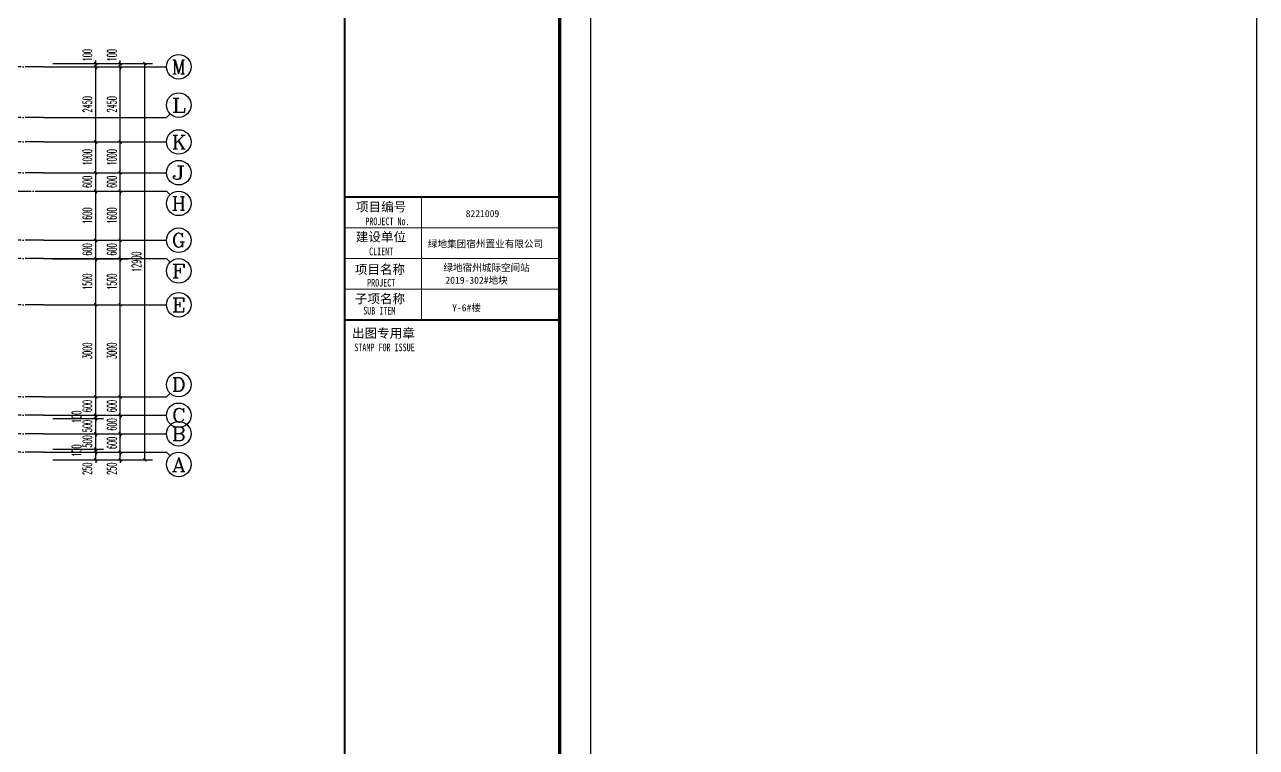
# Model space of a CAD drawing. Extents: x 27938 to 1507990, y 110129 to 923079.
# Drawn here: x 879302 to 919389, y 274597 to 298131 of the extents above; entities that cross this region are included whole.
import ezdxf
from ezdxf.enums import TextEntityAlignment as Align

# ---------------------------------------------------------------- set-up
doc = ezdxf.new("R2010")
doc.units = 0
doc.header["$LTSCALE"] = 1000
doc.header["$MEASUREMENT"] = 0
doc.linetypes.add('DOTE', pattern=[2.42, 2, -0.2, 0.02, -0.2])
for name, color, linetype in [('----建筑底图', 8, 'Continuous'), ('AXIS', 3, 'Continuous'), ('AXIS_TEXT', 7, 'Continuous'), ('DOTE', 1, 'Continuous'), ('图框', 140, 'Continuous'), ('图签文字', 147, 'Continuous')]:
    doc.layers.add(name, color=color, linetype=linetype)
doc.layers.add('yichutu', color=7, linetype='Continuous', true_color=0xffffff, plot=False)
doc.layers.add('图签', color=147, linetype='Continuous', lineweight=18)
doc.styles.add('_TCH_AXIS', font='COMPLEX', dxfattribs={"bigfont": 'GBCBIG'})
doc.styles.add('_TCH_DIM_T3', font='SIMPLEX.shx', dxfattribs={"width": 0.494118, "bigfont": 'GBCBIG.shx'})
doc.styles.add('COMPLEX', font='COMPLEX')
doc.styles.add('宋体', font='', dxfattribs={"height": 50})
doc.styles.add('建筑图签-1', font='simhei.ttf', dxfattribs={"width": 0.7})
doc.styles.get('宋体').set_extended_font_data('SimSun')
doc.dimstyles.new('_TCH_ARCH&&100', dxfattribs={"dimtxt": 297.5, "dimasz": 100, "dimexe": 250, "dimexo": 300, "dimgap": 126.25, "dimtad": 1, "dimdec": 0, "dimzin": 0, "dimdsep": 46, "dimtxsty": '_TCH_DIM_T3', "dimblk": 'ARCHTICK', "dimcen": 0.09, "dimclrt": 4, "dimazin": 2, "dimtfac": 1, "dimtdec": 0, "dimtix": 1, "dimtmove": 2, "dimatfit": 3, "dimfxl": 100, "dimtolj": 1, "dimtzin": 0, "dimarcsym": 0})

# ---------------------------------------------------------------- blocks, each defined once
blk = doc.blocks.new('TK')
at = {"layer": '图框'}
blk.add_lwpolyline([(465375, 548714), (549475, 548714), (549475, 489314), (465375, 489314)], close=True, dxfattribs=at)
blk.add_lwpolyline([(465375, 548714), (549475, 548714), (549475, 489314), (465375, 489314)], close=True, dxfattribs=at)
at = {"layer": '图框', "const_width": 100}
blk.add_lwpolyline([(548475, 490314), (548475, 547714), (467875, 547714), (467875, 490314)], close=True, dxfattribs=at)
at = {"layer": '图框'}
for points, const_width in [([(541480, 490314), (541480, 547714)], 70), ([(541480, 525414), (548480, 525414)], 70), ([(541480, 525414), (548480, 525414)], 70), ([(543980, 521414), (543980, 525414)], 35), ([(541480, 524414), (548480, 524414)], 35), ([(541480, 523414), (548480, 523414)], 35), ([(541480, 522414), (548480, 522414)], 35), ([(548480, 521414), (541480, 521414)], 70)]:
    blk.add_lwpolyline(points, dxfattribs=dict(at, const_width=const_width))
at = {"layer": '图框', "style": '建筑图签-1', "width": 0.7}
for s, p in [('PROJECT No.', (542150, 524499, -1799)), ('CLIENT', (542274, 523520)), ('PROJECT', (542209, 522500)), ('SUB ITEM', (542082, 521589)), ('STAMP FOR ISSUE', (541793, 520395))]:
    blk.add_text(s, height=250, dxfattribs=at).set_placement(p)
at = {"layer": '图签', "color": 2, "style": '宋体'}
for s, height, p in [('8221009', 229.3, (545417, 524761)), ('绿地集团宿州置业有限公司', 229.34, (544185, 523776)), ('绿地宿州城际空间站', 229.3, (544690, 523001)), ('2019-302#地块', 229.34, (544757, 522592)), ('Y-6#楼', 229.3, (544977, 521695))]:
    blk.add_text(s, height=height, dxfattribs=at).set_placement(p)
at = {"layer": '图签文字', "color": 7, "style": '建筑图签-1'}
for s, p in [('项目编号', (541848, 524946)), ('建设单位', (541840, 523969)), ('项目名称', (541807, 522911)), ('子项名称', (541807, 521954)), ('出图专用章', (541716, 520832))]:
    blk.add_text(s, height=300, dxfattribs=at).set_placement(p)
blk = doc.blocks.new('yct-841-594-84100-59399.9999999999-100-1000.0')
at = {"layer": 'yichutu', "color": 7, "true_color": 0xffffff}
blk.add_lwpolyline([(0, 0), (0, 59400), (84100, 59400), (84100, 0)], close=True, dxfattribs=at)
blk = doc.blocks.new('_ArchTick')
at = {"color": 0, "linetype": 'ByBlock', "const_width": 0.4}
blk.add_lwpolyline([(-0.5, -0.5), (0.5, 0.5)], dxfattribs=at)
blk = doc.blocks.new('*D1246')
at = {"layer": 'AXIS', "color": 0, "lineweight": -2}
for p, q in [((66602, -16550), (69852, -16550)), ((69602, -29450), (69602, -16550)), ((66602, -29450), (69852, -29450))]:
    blk.add_line(p, q, dxfattribs=at)
at = {"layer": 'Defpoints', "color": 0}
for p in [(66302, -16550), (69602, -16550), (66302, -29450)]:
    blk.add_point(p, dxfattribs=at)
at = {"layer": 'AXIS', "color": 0, "lineweight": -2, "xscale": 100, "yscale": 100, "zscale": 100}
for p, rotation in [((69602, -16550), 90), ((69602, -29450), 270)]:
    blk.add_blockref('_ArchTick', p, dxfattribs=dict(at, rotation=rotation))
at = {"layer": 'AXIS', "color": 4, "insert": (69327, -23000), "char_height": 297.5, "attachment_point": 5, "rotation": 90, "style": '_TCH_DIM_T3'}
blk.add_mtext('\\A1;12900', dxfattribs=at)
blk = doc.blocks.new('*D1247')
at = {"layer": 'AXIS', "color": 0, "lineweight": -2}
for p, q in [((66602, -29200), (69052, -29200)), ((68802, -29200), (68802, -29100)), ((68802, -29450), (68802, -29200)), ((66602, -29450), (69052, -29450)), ((68802, -29450), (68802, -29550))]:
    blk.add_line(p, q, dxfattribs=at)
at = {"layer": 'Defpoints', "color": 0}
for p in [(66302, -29200), (68802, -29200), (66302, -29450)]:
    blk.add_point(p, dxfattribs=at)
at = {"layer": 'AXIS', "color": 0, "lineweight": -2, "xscale": 100, "yscale": 100, "zscale": 100}
for p, rotation in [((68802, -29200), 270), ((68802, -29450), 90)]:
    blk.add_blockref('_ArchTick', p, dxfattribs=dict(at, rotation=rotation))
at = {"layer": 'AXIS', "color": 4, "insert": (68527, -29739), "char_height": 297.5, "attachment_point": 5, "rotation": 90, "style": '_TCH_DIM_T3'}
blk.add_mtext('\\A1;250', dxfattribs=at)
blk = doc.blocks.new('*D1248')
at = {"layer": 'AXIS', "color": 0, "lineweight": -2}
for p, q in [((66602, -28600), (69052, -28600)), ((68802, -28600), (68802, -28500)), ((68802, -29200), (68802, -28600)), ((66602, -29200), (69052, -29200)), ((68802, -29200), (68802, -29300))]:
    blk.add_line(p, q, dxfattribs=at)
at = {"layer": 'Defpoints', "color": 0}
for p in [(66302, -28600), (68802, -28600), (66302, -29200)]:
    blk.add_point(p, dxfattribs=at)
at = {"layer": 'AXIS', "color": 0, "lineweight": -2, "xscale": 100, "yscale": 100, "zscale": 100}
for p, rotation in [((68802, -28600), 270), ((68802, -29200), 90)]:
    blk.add_blockref('_ArchTick', p, dxfattribs=dict(at, rotation=rotation))
at = {"layer": 'AXIS', "color": 4, "insert": (68527, -28900), "char_height": 297.5, "attachment_point": 5, "rotation": 90, "style": '_TCH_DIM_T3'}
blk.add_mtext('\\A1;600', dxfattribs=at)
blk = doc.blocks.new('*D1249')
at = {"layer": 'AXIS', "color": 0, "lineweight": -2}
for p, q in [((66602, -28000), (69052, -28000)), ((68802, -28000), (68802, -27900)), ((68802, -28600), (68802, -28000)), ((66602, -28600), (69052, -28600)), ((68802, -28600), (68802, -28700))]:
    blk.add_line(p, q, dxfattribs=at)
at = {"layer": 'Defpoints', "color": 0}
for p in [(66302, -28000), (68802, -28000), (66302, -28600)]:
    blk.add_point(p, dxfattribs=at)
at = {"layer": 'AXIS', "color": 0, "lineweight": -2, "xscale": 100, "yscale": 100, "zscale": 100}
for p, rotation in [((68802, -28000), 270), ((68802, -28600), 90)]:
    blk.add_blockref('_ArchTick', p, dxfattribs=dict(at, rotation=rotation))
at = {"layer": 'AXIS', "color": 4, "insert": (68527, -28300), "char_height": 297.5, "attachment_point": 5, "rotation": 90, "style": '_TCH_DIM_T3'}
blk.add_mtext('\\A1;600', dxfattribs=at)
blk = doc.blocks.new('*D1250')
at = {"layer": 'AXIS', "color": 0, "lineweight": -2}
for p, q in [((66602, -27400), (69052, -27400)), ((68802, -27400), (68802, -27300)), ((68802, -28000), (68802, -27400)), ((66602, -28000), (69052, -28000)), ((68802, -28000), (68802, -28100))]:
    blk.add_line(p, q, dxfattribs=at)
at = {"layer": 'Defpoints', "color": 0}
for p in [(66302, -27400), (68802, -27400), (66302, -28000)]:
    blk.add_point(p, dxfattribs=at)
at = {"layer": 'AXIS', "color": 0, "lineweight": -2, "xscale": 100, "yscale": 100, "zscale": 100}
for p, rotation in [((68802, -27400), 270), ((68802, -28000), 90)]:
    blk.add_blockref('_ArchTick', p, dxfattribs=dict(at, rotation=rotation))
at = {"layer": 'AXIS', "color": 4, "insert": (68527, -27700), "char_height": 297.5, "attachment_point": 5, "rotation": 90, "style": '_TCH_DIM_T3'}
blk.add_mtext('\\A1;600', dxfattribs=at)
blk = doc.blocks.new('*D1251')
at = {"layer": 'AXIS', "color": 0, "lineweight": -2}
for p, q in [((66602, -24400), (69052, -24400)), ((68802, -27400), (68802, -24400)), ((66602, -27400), (69052, -27400))]:
    blk.add_line(p, q, dxfattribs=at)
at = {"layer": 'Defpoints', "color": 0}
for p in [(66302, -24400), (68802, -24400), (66302, -27400)]:
    blk.add_point(p, dxfattribs=at)
at = {"layer": 'AXIS', "color": 0, "lineweight": -2, "xscale": 100, "yscale": 100, "zscale": 100}
for p, rotation in [((68802, -24400), 90), ((68802, -27400), 270)]:
    blk.add_blockref('_ArchTick', p, dxfattribs=dict(at, rotation=rotation))
at = {"layer": 'AXIS', "color": 4, "insert": (68527, -25900), "char_height": 297.5, "attachment_point": 5, "rotation": 90, "style": '_TCH_DIM_T3'}
blk.add_mtext('\\A1;3000', dxfattribs=at)
blk = doc.blocks.new('*D1252')
at = {"layer": 'AXIS', "color": 0, "lineweight": -2}
for p, q in [((66602, -22900), (69052, -22900)), ((68802, -24400), (68802, -22900)), ((66602, -24400), (69052, -24400))]:
    blk.add_line(p, q, dxfattribs=at)
at = {"layer": 'Defpoints', "color": 0}
for p in [(66302, -22900), (68802, -22900), (66302, -24400)]:
    blk.add_point(p, dxfattribs=at)
at = {"layer": 'AXIS', "color": 0, "lineweight": -2, "xscale": 100, "yscale": 100, "zscale": 100}
for p, rotation in [((68802, -22900), 90), ((68802, -24400), 270)]:
    blk.add_blockref('_ArchTick', p, dxfattribs=dict(at, rotation=rotation))
at = {"layer": 'AXIS', "color": 4, "insert": (68527, -23650), "char_height": 297.5, "attachment_point": 5, "rotation": 90, "style": '_TCH_DIM_T3'}
blk.add_mtext('\\A1;1500', dxfattribs=at)
blk = doc.blocks.new('*D1253')
at = {"layer": 'AXIS', "color": 0, "lineweight": -2}
for p, q in [((66602, -22300), (69052, -22300)), ((68802, -22300), (68802, -22200)), ((68802, -22900), (68802, -22300)), ((66602, -22900), (69052, -22900)), ((68802, -22900), (68802, -23000))]:
    blk.add_line(p, q, dxfattribs=at)
at = {"layer": 'Defpoints', "color": 0}
for p in [(66302, -22300), (68802, -22300), (66302, -22900)]:
    blk.add_point(p, dxfattribs=at)
at = {"layer": 'AXIS', "color": 0, "lineweight": -2, "xscale": 100, "yscale": 100, "zscale": 100}
for p, rotation in [((68802, -22300), 270), ((68802, -22900), 90)]:
    blk.add_blockref('_ArchTick', p, dxfattribs=dict(at, rotation=rotation))
at = {"layer": 'AXIS', "color": 4, "insert": (68527, -22600), "char_height": 297.5, "attachment_point": 5, "rotation": 90, "style": '_TCH_DIM_T3'}
blk.add_mtext('\\A1;600', dxfattribs=at)
blk = doc.blocks.new('*D1254')
at = {"layer": 'AXIS', "color": 0, "lineweight": -2}
for p, q in [((66602, -20700), (69052, -20700)), ((68802, -22300), (68802, -20700)), ((66602, -22300), (69052, -22300))]:
    blk.add_line(p, q, dxfattribs=at)
at = {"layer": 'Defpoints', "color": 0}
for p in [(66302, -20700), (68802, -20700), (66302, -22300)]:
    blk.add_point(p, dxfattribs=at)
at = {"layer": 'AXIS', "color": 0, "lineweight": -2, "xscale": 100, "yscale": 100, "zscale": 100}
for p, rotation in [((68802, -20700), 90), ((68802, -22300), 270)]:
    blk.add_blockref('_ArchTick', p, dxfattribs=dict(at, rotation=rotation))
at = {"layer": 'AXIS', "color": 4, "insert": (68527, -21500), "char_height": 297.5, "attachment_point": 5, "rotation": 90, "style": '_TCH_DIM_T3'}
blk.add_mtext('\\A1;1600', dxfattribs=at)
blk = doc.blocks.new('*D1255')
at = {"layer": 'AXIS', "color": 0, "lineweight": -2}
for p, q in [((68802, -20100), (68802, -20000)), ((66602, -20100), (69052, -20100)), ((68802, -20700), (68802, -20100)), ((66602, -20700), (69052, -20700)), ((68802, -20700), (68802, -20800))]:
    blk.add_line(p, q, dxfattribs=at)
at = {"layer": 'Defpoints', "color": 0}
for p in [(66302, -20100), (68802, -20100), (66302, -20700)]:
    blk.add_point(p, dxfattribs=at)
at = {"layer": 'AXIS', "color": 0, "lineweight": -2, "xscale": 100, "yscale": 100, "zscale": 100}
for p, rotation in [((68802, -20100), 270), ((68802, -20700), 90)]:
    blk.add_blockref('_ArchTick', p, dxfattribs=dict(at, rotation=rotation))
at = {"layer": 'AXIS', "color": 4, "insert": (68527, -20400), "char_height": 297.5, "attachment_point": 5, "rotation": 90, "style": '_TCH_DIM_T3'}
blk.add_mtext('\\A1;600', dxfattribs=at)
blk = doc.blocks.new('*D1256')
at = {"layer": 'AXIS', "color": 0, "lineweight": -2}
for p, q in [((66602, -19100), (69052, -19100)), ((68802, -20100), (68802, -19100)), ((66602, -20100), (69052, -20100))]:
    blk.add_line(p, q, dxfattribs=at)
at = {"layer": 'Defpoints', "color": 0}
for p in [(66302, -19100), (68802, -19100), (66302, -20100)]:
    blk.add_point(p, dxfattribs=at)
at = {"layer": 'AXIS', "color": 0, "lineweight": -2, "xscale": 100, "yscale": 100, "zscale": 100}
for p, rotation in [((68802, -19100), 90), ((68802, -20100), 270)]:
    blk.add_blockref('_ArchTick', p, dxfattribs=dict(at, rotation=rotation))
at = {"layer": 'AXIS', "color": 4, "insert": (68527, -19600), "char_height": 297.5, "attachment_point": 5, "rotation": 90, "style": '_TCH_DIM_T3'}
blk.add_mtext('\\A1;1000', dxfattribs=at)
blk = doc.blocks.new('*D1257')
at = {"layer": 'AXIS', "color": 0, "lineweight": -2}
for p, q in [((66602, -16650), (69052, -16650)), ((68802, -19100), (68802, -16650)), ((66602, -19100), (69052, -19100))]:
    blk.add_line(p, q, dxfattribs=at)
at = {"layer": 'Defpoints', "color": 0}
for p in [(66302, -16650), (68802, -16650), (66302, -19100)]:
    blk.add_point(p, dxfattribs=at)
at = {"layer": 'AXIS', "color": 0, "lineweight": -2, "xscale": 100, "yscale": 100, "zscale": 100}
for p, rotation in [((68802, -16650), 90), ((68802, -19100), 270)]:
    blk.add_blockref('_ArchTick', p, dxfattribs=dict(at, rotation=rotation))
at = {"layer": 'AXIS', "color": 4, "insert": (68527, -17875), "char_height": 297.5, "attachment_point": 5, "rotation": 90, "style": '_TCH_DIM_T3'}
blk.add_mtext('\\A1;2450', dxfattribs=at)
blk = doc.blocks.new('*D1258')
at = {"layer": 'AXIS', "color": 0, "lineweight": -2}
for p, q in [((66602, -16550), (69052, -16550)), ((66602, -16650), (69052, -16650)), ((68802, -16550), (68802, -16450)), ((68802, -16650), (68802, -16550)), ((68802, -16650), (68802, -16750))]:
    blk.add_line(p, q, dxfattribs=at)
at = {"layer": 'Defpoints', "color": 0}
for p in [(66302, -16550), (66302, -16650), (68802, -16550)]:
    blk.add_point(p, dxfattribs=at)
at = {"layer": 'AXIS', "color": 0, "lineweight": -2, "xscale": 100, "yscale": 100, "zscale": 100}
for p, rotation in [((68802, -16550), 270), ((68802, -16650), 90)]:
    blk.add_blockref('_ArchTick', p, dxfattribs=dict(at, rotation=rotation))
at = {"layer": 'AXIS', "color": 4, "insert": (68527, -16275), "char_height": 297.5, "attachment_point": 5, "rotation": 90, "style": '_TCH_DIM_T3'}
blk.add_mtext('\\A1;100', dxfattribs=at)
blk = doc.blocks.new('*D1259')
at = {"layer": 'AXIS', "color": 0, "lineweight": -2}
for p, q in [((66602, -29200), (68252, -29200)), ((68002, -29200), (68002, -29100)), ((68002, -29450), (68002, -29200)), ((66602, -29450), (68252, -29450)), ((68002, -29450), (68002, -29550))]:
    blk.add_line(p, q, dxfattribs=at)
at = {"layer": 'Defpoints', "color": 0}
for p in [(66302, -29200), (68002, -29200), (66302, -29450)]:
    blk.add_point(p, dxfattribs=at)
at = {"layer": 'AXIS', "color": 0, "lineweight": -2, "xscale": 100, "yscale": 100, "zscale": 100}
for p, rotation in [((68002, -29200), 270), ((68002, -29450), 90)]:
    blk.add_blockref('_ArchTick', p, dxfattribs=dict(at, rotation=rotation))
at = {"layer": 'AXIS', "color": 4, "insert": (67727, -29739), "char_height": 297.5, "attachment_point": 5, "rotation": 90, "style": '_TCH_DIM_T3'}
blk.add_mtext('\\A1;250', dxfattribs=at)
blk = doc.blocks.new('*D1260')
at = {"layer": 'AXIS', "color": 0, "lineweight": -2}
for p, q in [((66602, -29100), (68252, -29100)), ((66602, -29200), (68252, -29200)), ((68002, -29100), (68002, -29000)), ((68002, -29200), (68002, -29100)), ((68002, -29200), (68002, -29300))]:
    blk.add_line(p, q, dxfattribs=at)
at = {"layer": 'Defpoints', "color": 0}
for p in [(66302, -29100), (66302, -29200), (68002, -29100)]:
    blk.add_point(p, dxfattribs=at)
at = {"layer": 'AXIS', "color": 0, "lineweight": -2, "xscale": 100, "yscale": 100, "zscale": 100}
for p, rotation in [((68002, -29100), 270), ((68002, -29200), 90)]:
    blk.add_blockref('_ArchTick', p, dxfattribs=dict(at, rotation=rotation))
at = {"layer": 'AXIS', "color": 4, "insert": (67377, -29150), "char_height": 297.5, "attachment_point": 5, "rotation": 90, "style": '_TCH_DIM_T3'}
blk.add_mtext('\\A1;100', dxfattribs=at)
blk = doc.blocks.new('*D1261')
at = {"layer": 'AXIS', "color": 0, "lineweight": -2}
for p, q in [((66602, -28600), (68252, -28600)), ((68002, -28600), (68002, -28500)), ((68002, -29100), (68002, -28600)), ((66602, -29100), (68252, -29100)), ((68002, -29100), (68002, -29200))]:
    blk.add_line(p, q, dxfattribs=at)
at = {"layer": 'Defpoints', "color": 0}
for p in [(66302, -28600), (68002, -28600), (66302, -29100)]:
    blk.add_point(p, dxfattribs=at)
at = {"layer": 'AXIS', "color": 0, "lineweight": -2, "xscale": 100, "yscale": 100, "zscale": 100}
for p, rotation in [((68002, -28600), 270), ((68002, -29100), 90)]:
    blk.add_blockref('_ArchTick', p, dxfattribs=dict(at, rotation=rotation))
at = {"layer": 'AXIS', "color": 4, "insert": (67727, -28850), "char_height": 297.5, "attachment_point": 5, "rotation": 90, "style": '_TCH_DIM_T3'}
blk.add_mtext('\\A1;500', dxfattribs=at)
blk = doc.blocks.new('*D1262')
at = {"layer": 'AXIS', "color": 0, "lineweight": -2}
for p, q in [((68002, -28100), (68002, -28000)), ((66602, -28100), (68252, -28100)), ((68002, -28600), (68002, -28100)), ((66602, -28600), (68252, -28600)), ((68002, -28600), (68002, -28700))]:
    blk.add_line(p, q, dxfattribs=at)
at = {"layer": 'Defpoints', "color": 0}
for p in [(66302, -28100), (68002, -28100), (66302, -28600)]:
    blk.add_point(p, dxfattribs=at)
at = {"layer": 'AXIS', "color": 0, "lineweight": -2, "xscale": 100, "yscale": 100, "zscale": 100}
for p, rotation in [((68002, -28100), 270), ((68002, -28600), 90)]:
    blk.add_blockref('_ArchTick', p, dxfattribs=dict(at, rotation=rotation))
at = {"layer": 'AXIS', "color": 4, "insert": (67727, -28350), "char_height": 297.5, "attachment_point": 5, "rotation": 90, "style": '_TCH_DIM_T3'}
blk.add_mtext('\\A1;500', dxfattribs=at)
blk = doc.blocks.new('*D1263')
at = {"layer": 'AXIS', "color": 0, "lineweight": -2}
for p, q in [((66602, -28000), (68252, -28000)), ((68002, -28000), (68002, -27900)), ((68002, -28100), (68002, -28000)), ((66602, -28100), (68252, -28100)), ((68002, -28100), (68002, -28200))]:
    blk.add_line(p, q, dxfattribs=at)
at = {"layer": 'Defpoints', "color": 0}
for p in [(66302, -28000), (68002, -28000), (66302, -28100)]:
    blk.add_point(p, dxfattribs=at)
at = {"layer": 'AXIS', "color": 0, "lineweight": -2, "xscale": 100, "yscale": 100, "zscale": 100}
for p, rotation in [((68002, -28000), 270), ((68002, -28100), 90)]:
    blk.add_blockref('_ArchTick', p, dxfattribs=dict(at, rotation=rotation))
at = {"layer": 'AXIS', "color": 4, "insert": (67377, -28050), "char_height": 297.5, "attachment_point": 5, "rotation": 90, "style": '_TCH_DIM_T3'}
blk.add_mtext('\\A1;100', dxfattribs=at)
blk = doc.blocks.new('*D1264')
at = {"layer": 'AXIS', "color": 0, "lineweight": -2}
for p, q in [((66602, -27400), (68252, -27400)), ((68002, -27400), (68002, -27300)), ((68002, -28000), (68002, -27400)), ((66602, -28000), (68252, -28000)), ((68002, -28000), (68002, -28100))]:
    blk.add_line(p, q, dxfattribs=at)
at = {"layer": 'Defpoints', "color": 0}
for p in [(66302, -27400), (68002, -27400), (66302, -28000)]:
    blk.add_point(p, dxfattribs=at)
at = {"layer": 'AXIS', "color": 0, "lineweight": -2, "xscale": 100, "yscale": 100, "zscale": 100}
for p, rotation in [((68002, -27400), 270), ((68002, -28000), 90)]:
    blk.add_blockref('_ArchTick', p, dxfattribs=dict(at, rotation=rotation))
at = {"layer": 'AXIS', "color": 4, "insert": (67727, -27700), "char_height": 297.5, "attachment_point": 5, "rotation": 90, "style": '_TCH_DIM_T3'}
blk.add_mtext('\\A1;600', dxfattribs=at)
blk = doc.blocks.new('*D1265')
at = {"layer": 'AXIS', "color": 0, "lineweight": -2}
for p, q in [((66602, -24400), (68252, -24400)), ((68002, -27400), (68002, -24400)), ((66602, -27400), (68252, -27400))]:
    blk.add_line(p, q, dxfattribs=at)
at = {"layer": 'Defpoints', "color": 0}
for p in [(66302, -24400), (68002, -24400), (66302, -27400)]:
    blk.add_point(p, dxfattribs=at)
at = {"layer": 'AXIS', "color": 0, "lineweight": -2, "xscale": 100, "yscale": 100, "zscale": 100}
for p, rotation in [((68002, -24400), 90), ((68002, -27400), 270)]:
    blk.add_blockref('_ArchTick', p, dxfattribs=dict(at, rotation=rotation))
at = {"layer": 'AXIS', "color": 4, "insert": (67727, -25900), "char_height": 297.5, "attachment_point": 5, "rotation": 90, "style": '_TCH_DIM_T3'}
blk.add_mtext('\\A1;3000', dxfattribs=at)
blk = doc.blocks.new('*D1266')
at = {"layer": 'AXIS', "color": 0, "lineweight": -2}
for p, q in [((66602, -22900), (68252, -22900)), ((68002, -24400), (68002, -22900)), ((66602, -24400), (68252, -24400))]:
    blk.add_line(p, q, dxfattribs=at)
at = {"layer": 'Defpoints', "color": 0}
for p in [(66302, -22900), (68002, -22900), (66302, -24400)]:
    blk.add_point(p, dxfattribs=at)
at = {"layer": 'AXIS', "color": 0, "lineweight": -2, "xscale": 100, "yscale": 100, "zscale": 100}
for p, rotation in [((68002, -22900), 90), ((68002, -24400), 270)]:
    blk.add_blockref('_ArchTick', p, dxfattribs=dict(at, rotation=rotation))
at = {"layer": 'AXIS', "color": 4, "insert": (67727, -23650), "char_height": 297.5, "attachment_point": 5, "rotation": 90, "style": '_TCH_DIM_T3'}
blk.add_mtext('\\A1;1500', dxfattribs=at)
blk = doc.blocks.new('*D1267')
at = {"layer": 'AXIS', "color": 0, "lineweight": -2}
for p, q in [((66602, -22300), (68252, -22300)), ((68002, -22300), (68002, -22200)), ((68002, -22900), (68002, -22300)), ((66602, -22900), (68252, -22900)), ((68002, -22900), (68002, -23000))]:
    blk.add_line(p, q, dxfattribs=at)
at = {"layer": 'Defpoints', "color": 0}
for p in [(66302, -22300), (68002, -22300), (66302, -22900)]:
    blk.add_point(p, dxfattribs=at)
at = {"layer": 'AXIS', "color": 0, "lineweight": -2, "xscale": 100, "yscale": 100, "zscale": 100}
for p, rotation in [((68002, -22300), 270), ((68002, -22900), 90)]:
    blk.add_blockref('_ArchTick', p, dxfattribs=dict(at, rotation=rotation))
at = {"layer": 'AXIS', "color": 4, "insert": (67727, -22600), "char_height": 297.5, "attachment_point": 5, "rotation": 90, "style": '_TCH_DIM_T3'}
blk.add_mtext('\\A1;600', dxfattribs=at)
blk = doc.blocks.new('*D1268')
at = {"layer": 'AXIS', "color": 0, "lineweight": -2}
for p, q in [((66602, -20700), (68252, -20700)), ((68002, -22300), (68002, -20700)), ((66602, -22300), (68252, -22300))]:
    blk.add_line(p, q, dxfattribs=at)
at = {"layer": 'Defpoints', "color": 0}
for p in [(66302, -20700), (68002, -20700), (66302, -22300)]:
    blk.add_point(p, dxfattribs=at)
at = {"layer": 'AXIS', "color": 0, "lineweight": -2, "xscale": 100, "yscale": 100, "zscale": 100}
for p, rotation in [((68002, -20700), 90), ((68002, -22300), 270)]:
    blk.add_blockref('_ArchTick', p, dxfattribs=dict(at, rotation=rotation))
at = {"layer": 'AXIS', "color": 4, "insert": (67727, -21500), "char_height": 297.5, "attachment_point": 5, "rotation": 90, "style": '_TCH_DIM_T3'}
blk.add_mtext('\\A1;1600', dxfattribs=at)
blk = doc.blocks.new('*D1269')
at = {"layer": 'AXIS', "color": 0, "lineweight": -2}
for p, q in [((68002, -20100), (68002, -20000)), ((66602, -20100), (68252, -20100)), ((68002, -20700), (68002, -20100)), ((66602, -20700), (68252, -20700)), ((68002, -20700), (68002, -20800))]:
    blk.add_line(p, q, dxfattribs=at)
at = {"layer": 'Defpoints', "color": 0}
for p in [(66302, -20100), (68002, -20100), (66302, -20700)]:
    blk.add_point(p, dxfattribs=at)
at = {"layer": 'AXIS', "color": 0, "lineweight": -2, "xscale": 100, "yscale": 100, "zscale": 100}
for p, rotation in [((68002, -20100), 270), ((68002, -20700), 90)]:
    blk.add_blockref('_ArchTick', p, dxfattribs=dict(at, rotation=rotation))
at = {"layer": 'AXIS', "color": 4, "insert": (67727, -20400), "char_height": 297.5, "attachment_point": 5, "rotation": 90, "style": '_TCH_DIM_T3'}
blk.add_mtext('\\A1;600', dxfattribs=at)
blk = doc.blocks.new('*D1270')
at = {"layer": 'AXIS', "color": 0, "lineweight": -2}
for p, q in [((66602, -19100), (68252, -19100)), ((68002, -20100), (68002, -19100)), ((66602, -20100), (68252, -20100))]:
    blk.add_line(p, q, dxfattribs=at)
at = {"layer": 'Defpoints', "color": 0}
for p in [(66302, -19100), (68002, -19100), (66302, -20100)]:
    blk.add_point(p, dxfattribs=at)
at = {"layer": 'AXIS', "color": 0, "lineweight": -2, "xscale": 100, "yscale": 100, "zscale": 100}
for p, rotation in [((68002, -19100), 90), ((68002, -20100), 270)]:
    blk.add_blockref('_ArchTick', p, dxfattribs=dict(at, rotation=rotation))
at = {"layer": 'AXIS', "color": 4, "insert": (67727, -19600), "char_height": 297.5, "attachment_point": 5, "rotation": 90, "style": '_TCH_DIM_T3'}
blk.add_mtext('\\A1;1000', dxfattribs=at)
blk = doc.blocks.new('*D1271')
at = {"layer": 'AXIS', "color": 0, "lineweight": -2}
for p, q in [((66602, -16650), (68252, -16650)), ((68002, -19100), (68002, -16650)), ((66602, -19100), (68252, -19100))]:
    blk.add_line(p, q, dxfattribs=at)
at = {"layer": 'Defpoints', "color": 0}
for p in [(66302, -16650), (68002, -16650), (66302, -19100)]:
    blk.add_point(p, dxfattribs=at)
at = {"layer": 'AXIS', "color": 0, "lineweight": -2, "xscale": 100, "yscale": 100, "zscale": 100}
for p, rotation in [((68002, -16650), 90), ((68002, -19100), 270)]:
    blk.add_blockref('_ArchTick', p, dxfattribs=dict(at, rotation=rotation))
at = {"layer": 'AXIS', "color": 4, "insert": (67727, -17875), "char_height": 297.5, "attachment_point": 5, "rotation": 90, "style": '_TCH_DIM_T3'}
blk.add_mtext('\\A1;2450', dxfattribs=at)
blk = doc.blocks.new('*D1272')
at = {"layer": 'AXIS', "color": 0, "lineweight": -2}
for p, q in [((66602, -16550), (68252, -16550)), ((66602, -16650), (68252, -16650)), ((68002, -16550), (68002, -16450)), ((68002, -16650), (68002, -16550)), ((68002, -16650), (68002, -16750))]:
    blk.add_line(p, q, dxfattribs=at)
at = {"layer": 'Defpoints', "color": 0}
for p in [(66302, -16550), (66302, -16650), (68002, -16550)]:
    blk.add_point(p, dxfattribs=at)
at = {"layer": 'AXIS', "color": 0, "lineweight": -2, "xscale": 100, "yscale": 100, "zscale": 100}
for p, rotation in [((68002, -16550), 270), ((68002, -16650), 90)]:
    blk.add_blockref('_ArchTick', p, dxfattribs=dict(at, rotation=rotation))
at = {"layer": 'AXIS', "color": 4, "insert": (67727, -16275), "char_height": 297.5, "attachment_point": 5, "rotation": 90, "style": '_TCH_DIM_T3'}
blk.add_mtext('\\A1;100', dxfattribs=at)
blk = doc.blocks.new('_AXISO')
at = {"color": 0}
blk.add_circle((0, 0), 0.5, dxfattribs=at)
at = {"layer": 'AXIS_TEXT', "color": 0, "style": 'COMPLEX', "width": 1.041667}
blk.add_attdef('A', text='', height=0.56, dxfattribs=at).set_placement((-0.25, -0.28), (0.25, -0.28), align=Align.FIT)
blk = doc.blocks.new('A$C1B43746D')
at = {"layer": 'AXIS', "color": 8}
for p, q in [((66302.5, -16649.8), (70302.5, -16649.8)), ((66302.5, -18299.8), (70302.5, -18299.8)), ((70419.6, -18182.6), (70302.5, -18299.8)), ((66302.5, -19099.8), (70302.5, -19099.8)), ((66302.5, -20099.8), (70302.5, -20099.8)), ((66302.5, -20699.5), (70302.5, -20699.5)), ((70419.6, -20816.7), (70302.5, -20699.5)), ((66302.5, -22299.8), (70302.5, -22299.8)), ((66302.5, -22899.8), (70302.5, -22899.8)), ((70419.6, -23017), (70302.5, -22899.8)), ((66302.5, -24399.8), (70302.5, -24399.8)), ((66302.5, -27399.8), (70302.5, -27399.8)), ((70419.6, -27282.6), (70302.5, -27399.8)), ((66302.5, -27999.8), (70302.5, -27999.8)), ((66302.5, -28599.8), (70302.5, -28599.8)), ((66302.5, -29199.8), (70302.5, -29199.8)), ((70419.6, -29317), (70302.5, -29199.8))]:
    blk.add_line(p, q, dxfattribs=at)
at = {"layer": 'DOTE', "color": 169, "linetype": 'DOTE', "ltscale": 0.3}
for p, q in [((66302.5, -16649.8), (12302.5, -16649.8)), ((66302.5, -18299.8), (12302.5, -18299.8)), ((66302.5, -19099.8), (12302.5, -19099.8)), ((66302.5, -20099.8), (12302.5, -20099.8)), ((12302.5, -20699.5), (66302.5, -20699.5)), ((66302.5, -22299.8), (12302.5, -22299.8)), ((66302.5, -22899.8), (12302.5, -22899.8)), ((66302.5, -24399.8), (12302.5, -24399.8)), ((66302.5, -27399.8), (12302.5, -27399.8)), ((66302.5, -27999.8), (12302.5, -27999.8)), ((66302.5, -28599.8), (12302.5, -28599.8)), ((66302.5, -29199.8), (12302.5, -29199.8))]:
    blk.add_line(p, q, dxfattribs=at)
at = {"layer": 'AXIS', "color": 8}
ref = blk.add_blockref('_AXISO', (70702.5, -16649.8), dxfattribs=dict(at, xscale=800, yscale=800, zscale=800))
ref.add_attrib('A', 'M', dxfattribs={"layer": 'AXIS_TEXT', "color": 8, "ltscale": 0.5, "height": 452.5, "style": '_TCH_AXIS'}).set_placement((70476.2, -16876.1), (70928.7, -16876.1), align=Align.FIT)
ref = blk.add_blockref('_AXISO', (70702.5, -17899.8), dxfattribs=dict(at, xscale=800, yscale=800, zscale=800))
ref.add_attrib('A', 'L', dxfattribs={"layer": 'AXIS_TEXT', "color": 8, "ltscale": 0.5, "height": 452.5, "style": '_TCH_AXIS', "width": 1.4}).set_placement((70476.2, -18126.1), (70928.7, -18126.1), align=Align.FIT)
ref = blk.add_blockref('_AXISO', (70702.5, -19099.8), dxfattribs=dict(at, xscale=800, yscale=800, zscale=800))
ref.add_attrib('A', 'K', dxfattribs={"layer": 'AXIS_TEXT', "color": 8, "ltscale": 0.5, "height": 452.5, "style": '_TCH_AXIS', "width": 1.105263}).set_placement((70476.2, -19326.1), (70928.7, -19326.1), align=Align.FIT)
ref = blk.add_blockref('_AXISO', (70702.5, -20099.8), dxfattribs=dict(at, xscale=800, yscale=800, zscale=800))
ref.add_attrib('A', 'J', dxfattribs={"layer": 'AXIS_TEXT', "color": 8, "ltscale": 0.5, "height": 452.5, "style": '_TCH_AXIS', "width": 1.909091}).set_placement((70476.2, -20326.1), (70928.7, -20326.1), align=Align.FIT)
ref = blk.add_blockref('_AXISO', (70702.5, -21099.5), dxfattribs=dict(at, xscale=800, yscale=800, zscale=800))
ref.add_attrib('A', 'H', dxfattribs={"layer": 'AXIS_TEXT', "color": 8, "ltscale": 0.5, "height": 452.5, "style": '_TCH_AXIS', "width": 1.05}).set_placement((70476.2, -21325.8), (70928.7, -21325.8), align=Align.FIT)
ref = blk.add_blockref('_AXISO', (70702.5, -22299.8), dxfattribs=dict(at, xscale=800, yscale=800, zscale=800))
ref.add_attrib('A', 'G', dxfattribs={"layer": 'AXIS_TEXT', "color": 8, "ltscale": 0.5, "height": 452.5, "style": '_TCH_AXIS', "width": 1.166667}).set_placement((70476.2, -22526.1), (70928.7, -22526.1), align=Align.FIT)
ref = blk.add_blockref('_AXISO', (70702.5, -23299.8), dxfattribs=dict(at, xscale=800, yscale=800, zscale=800))
ref.add_attrib('A', 'F', dxfattribs={"layer": 'AXIS_TEXT', "color": 8, "ltscale": 0.5, "height": 452.5, "style": '_TCH_AXIS', "width": 1.3125}).set_placement((70476.2, -23526.1), (70928.7, -23526.1), align=Align.FIT)
ref = blk.add_blockref('_AXISO', (70702.5, -24399.8), dxfattribs=dict(at, xscale=800, yscale=800, zscale=800))
ref.add_attrib('A', 'E', dxfattribs={"layer": 'AXIS_TEXT', "color": 8, "ltscale": 0.5, "height": 452.5, "style": '_TCH_AXIS', "width": 1.3125}).set_placement((70476.2, -24626.1), (70928.7, -24626.1), align=Align.FIT)
ref = blk.add_blockref('_AXISO', (70702.5, -26999.8), dxfattribs=dict(at, xscale=800, yscale=800, zscale=800))
ref.add_attrib('A', 'D', dxfattribs={"layer": 'AXIS_TEXT', "color": 8, "ltscale": 0.5, "height": 452.5, "style": '_TCH_AXIS', "width": 1.235294}).set_placement((70476.2, -27226.1), (70928.7, -27226.1), align=Align.FIT)
ref = blk.add_blockref('_AXISO', (70702.5, -27999.8), dxfattribs=dict(at, xscale=800, yscale=800, zscale=800))
ref.add_attrib('A', 'C', dxfattribs={"layer": 'AXIS_TEXT', "color": 8, "ltscale": 0.5, "height": 452.5, "style": '_TCH_AXIS', "width": 1.4}).set_placement((70476.2, -28226.1), (70928.7, -28226.1), align=Align.FIT)
ref = blk.add_blockref('_AXISO', (70702.5, -28599.8), dxfattribs=dict(at, xscale=800, yscale=800, zscale=800))
ref.add_attrib('A', 'B', dxfattribs={"layer": 'AXIS_TEXT', "color": 8, "ltscale": 0.5, "height": 452.5, "style": '_TCH_AXIS', "width": 1.235294}).set_placement((70476.2, -28826.1), (70928.7, -28826.1), align=Align.FIT)
ref = blk.add_blockref('_AXISO', (70702.5, -29599.8), dxfattribs=dict(at, xscale=800, yscale=800, zscale=800))
ref.add_attrib('A', 'A', dxfattribs={"layer": 'AXIS_TEXT', "color": 8, "ltscale": 0.5, "height": 452.5, "style": '_TCH_AXIS', "width": 1.166667}).set_placement((70476.2, -29826.1), (70928.7, -29826.1), align=Align.FIT)
for base, p1, p2, picture, middle in [((68802.5, -16549.8), (66302.5, -16649.8), (66302.5, -16549.8), '*D1258', (68527.5, -16274.8)), ((68002.5, -16549.8), (66302.5, -16649.8), (66302.5, -16549.8), '*D1272', (67727.5, -16274.8)), ((68002.5, -27999.8), (66302.5, -28099.8), (66302.5, -27999.8), '*D1263', (67377.5, -28049.8)), ((68002.5, -29099.8), (66302.5, -29199.8), (66302.5, -29099.8), '*D1260', (67377.5, -29149.8)), ((68802.5, -29199.8), (66302.5, -29449.8), (66302.5, -29199.8), '*D1247', (68527.5, -29738.8)), ((68002.5, -29199.8), (66302.5, -29449.8), (66302.5, -29199.8), '*D1259', (67727.5, -29738.8))]:
    dim = blk.add_linear_dim(base=base, p1=p1, p2=p2, angle=90, dimstyle='_TCH_ARCH&&100', dxfattribs=at)
    dim.commit()
    dim.dimension.update_dxf_attribs({"geometry": picture, "text_midpoint": middle, "dimtype": 129})
for p1, p2, distance, picture, middle in [((66302.5, -29449.8), (66302.5, -16549.8), -3300, '*D1246', (69327.5, -22999.8)), ((66302.5, -19099.8), (66302.5, -16649.8), -2500, '*D1257', (68527.5, -17874.8)), ((66302.5, -19099.8), (66302.5, -16649.8), -1700, '*D1271', (67727.5, -17874.8)), ((66302.5, -20099.8), (66302.5, -19099.8), -2500, '*D1256', (68527.5, -19599.8)), ((66302.5, -20099.8), (66302.5, -19099.8), -1700, '*D1270', (67727.5, -19599.8)), ((66302.5, -20699.5), (66302.5, -20099.8), -2500, '*D1255', (68527.5, -20399.7)), ((66302.5, -20699.5), (66302.5, -20099.8), -1700, '*D1269', (67727.5, -20399.7)), ((66302.5, -22299.8), (66302.5, -20699.5), -2500, '*D1254', (68527.5, -21499.7)), ((66302.5, -22299.8), (66302.5, -20699.5), -1700, '*D1268', (67727.5, -21499.7)), ((66302.5, -22899.8), (66302.5, -22299.8), -2500, '*D1253', (68527.5, -22599.8)), ((66302.5, -22899.8), (66302.5, -22299.8), -1700, '*D1267', (67727.5, -22599.8)), ((66302.5, -24399.8), (66302.5, -22899.8), -2500, '*D1252', (68527.5, -23649.8)), ((66302.5, -24399.8), (66302.5, -22899.8), -1700, '*D1266', (67727.5, -23649.8)), ((66302.5, -27399.8), (66302.5, -24399.8), -2500, '*D1251', (68527.5, -25899.8)), ((66302.5, -27399.8), (66302.5, -24399.8), -1700, '*D1265', (67727.5, -25899.8)), ((66302.5, -27999.8), (66302.5, -27399.8), -2500, '*D1250', (68527.5, -27699.8)), ((66302.5, -27999.8), (66302.5, -27399.8), -1700, '*D1264', (67727.5, -27699.8)), ((66302.5, -28599.8), (66302.5, -27999.8), -2500, '*D1249', (68527.5, -28299.8)), ((66302.5, -28599.8), (66302.5, -28099.8), -1700, '*D1262', (67727.5, -28349.8)), ((66302.5, -29199.8), (66302.5, -28599.8), -2500, '*D1248', (68527.5, -28899.8)), ((66302.5, -29099.8), (66302.5, -28599.8), -1700, '*D1261', (67727.5, -28849.8))]:
    dim = blk.add_aligned_dim(p1=p1, p2=p2, distance=distance, dimstyle='_TCH_ARCH&&100', dxfattribs=at)
    dim.commit()
    dim.dimension.update_dxf_attribs({"geometry": picture, "text_midpoint": middle})

msp = doc.modelspace()

# ---------------------------------------------------------------- block references
msp.add_blockref('TK', (348239.1, -232898.5))
at = {"layer": 'yichutu'}
msp.add_blockref('yct-841-594-84100-59399.9999999999-100-1000.0', (813614.1, 256415.2), dxfattribs=at)

# ---------------------------------------------------------------- next in the draw order: block references
at = {"layer": '----建筑底图', "ltscale": 0.5}
msp.add_blockref('A$C1B43746D', (813614.1, 313410.2), dxfattribs=at)

# ---------------------------------------------------------------- next in the draw order: linework, layer by layer
at = {"ltscale": 0.5}
msp.add_lwpolyline([(727537.6, 405838.9), (919389.3, 405838.9), (919389.3, 251063.4), (727537.6, 251063.4)], close=True, dxfattribs=at)

doc.saveas('drawing.dxf')
